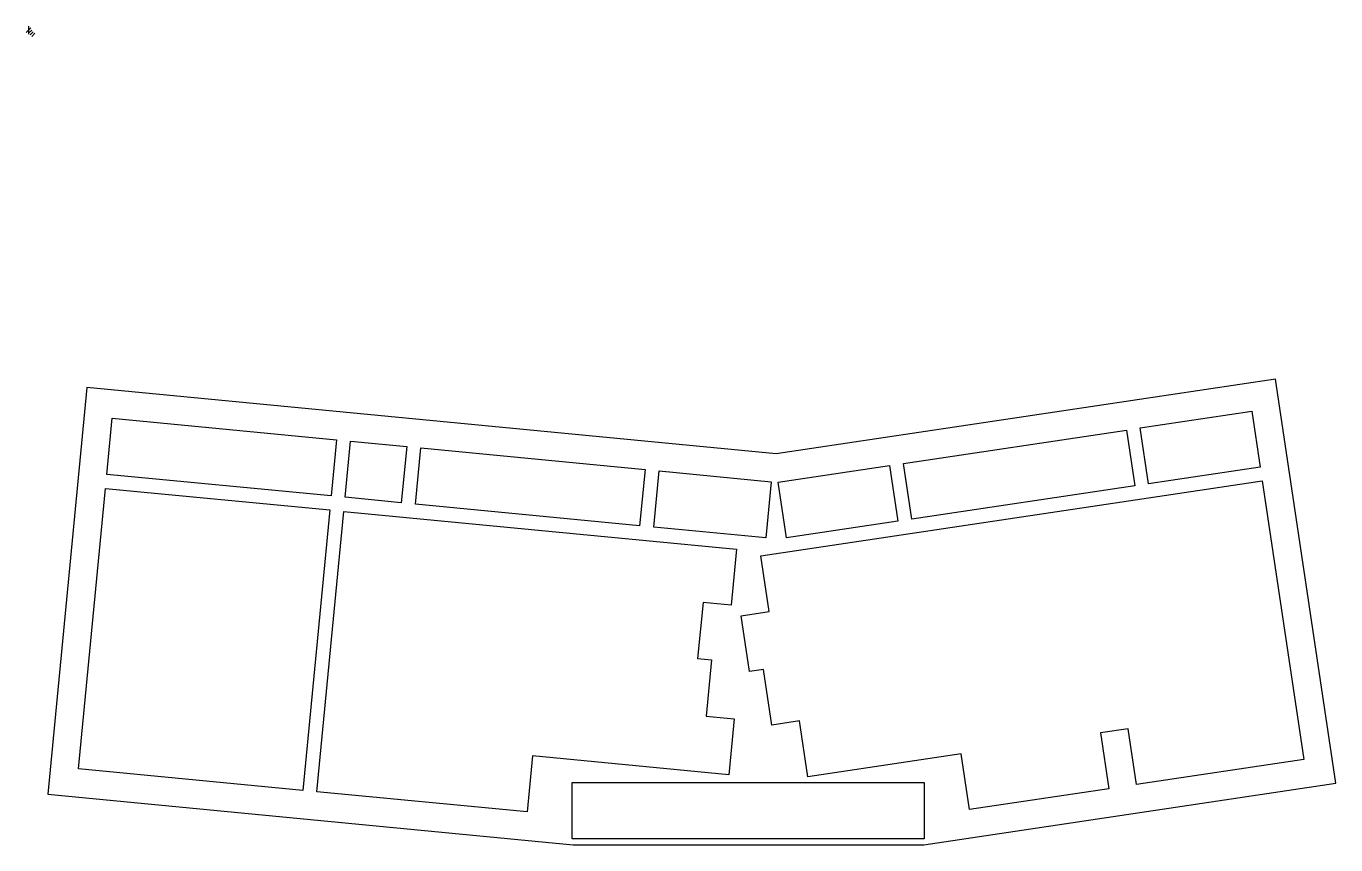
# Model space of a CAD drawing. Extents: x -1 to 442, y 22 to 298.
import ezdxf

# ---------------------------------------------------------------- set-up
doc = ezdxf.new("R2010")
doc.units = 0

msp = doc.modelspace()

# ---------------------------------------------------------------- linework, layer by layer
for p, q in [((421.634, 178.92), (252.804, 153.687)), ((442.047, 42.3296), (421.634, 178.92)), ((421.634, 178.92), (421.634, 178.92)), ((19.7626, 176.127), (6.52724, 38.6332)), ((252.804, 153.687), (19.7626, 176.127)), ((26.5048, 146.771), (28.3305, 165.733)), ((28.3305, 165.733), (104.178, 158.43)), ((28.3305, 165.733), (28.3305, 165.733)), ((375.938, 162.46), (413.62, 168.092)), ((413.62, 168.092), (416.437, 149.252)), ((413.62, 168.092), (413.62, 168.092)), ((295.865, 150.493), (371.229, 161.756)), ((371.229, 161.756), (374.046, 142.916)), ((371.229, 161.756), (371.229, 161.756)), ((378.755, 143.619), (375.938, 162.46)), ((104.178, 158.43), (102.352, 139.468)), ((107.094, 139.011), (108.92, 157.974)), ((108.92, 157.974), (127.882, 156.147)), ((108.92, 157.974), (108.92, 157.974)), ((127.882, 156.147), (126.056, 137.185)), ((130.797, 136.727), (132.623, 155.69)), ((132.623, 155.69), (208.472, 148.387)), ((132.623, 155.69), (132.623, 155.69)), ((102.352, 139.468), (26.5048, 146.771)), ((208.472, 148.387), (206.646, 129.424)), ((211.387, 128.969), (213.263, 147.927)), ((213.263, 147.927), (251.137, 144.279)), ((213.263, 147.927), (213.263, 147.927)), ((253.475, 144.157), (291.155, 149.788)), ((291.155, 149.788), (293.97, 130.948)), ((291.155, 149.788), (291.155, 149.788)), ((298.68, 131.653), (295.865, 150.493)), ((416.437, 149.252), (378.755, 143.619)), ((16.9194, 47.2197), (26.0485, 142.03)), ((26.0485, 142.03), (101.898, 134.726)), ((26.0485, 142.03), (26.0485, 142.03)), ((247.574, 119.198), (417.139, 144.539)), ((251.137, 144.279), (249.312, 125.317)), ((256.29, 125.317), (253.475, 144.157)), ((374.046, 142.916), (298.68, 131.653)), ((417.139, 144.539), (431.218, 50.3373)), ((417.139, 144.539), (417.139, 144.539)), ((126.056, 137.185), (107.094, 139.011)), ((101.898, 134.726), (92.7679, 39.9163)), ((97.5081, 39.4595), (106.631, 134.2)), ((106.631, 134.2), (239.373, 121.488)), ((106.631, 134.2), (106.631, 134.2)), ((206.646, 129.424), (130.797, 136.727)), ((249.312, 125.317), (211.387, 128.969)), ((293.97, 130.948), (256.29, 125.317)), ((239.373, 121.488), (237.547, 102.526)), ((250.389, 100.359), (247.574, 119.198)), ((228.066, 103.44), (226.24, 84.4778)), ((237.547, 102.526), (228.066, 103.44)), ((240.967, 98.9503), (250.389, 100.359)), ((243.783, 80.1096), (240.967, 98.9503)), ((226.24, 84.4778), (230.98, 84.021)), ((230.98, 84.021), (229.155, 65.0589)), ((248.494, 80.8135), (243.783, 80.1096)), ((251.309, 61.9733), (248.494, 80.8135)), ((229.155, 65.0589), (238.638, 64.1458)), ((238.638, 64.1458), (236.812, 45.1836)), ((260.731, 63.3804), (251.309, 61.9733)), ((263.546, 44.5398), (260.731, 63.3804)), ((371.879, 60.73), (362.491, 59.327)), ((362.491, 59.327), (365.275, 40.4821)), ((374.694, 41.8893), (371.879, 60.73)), ((170.443, 51.5739), (168.617, 32.6118)), ((236.812, 45.1836), (170.443, 51.5739)), ((315.359, 52.2829), (263.546, 44.5398)), ((318.174, 33.4423), (315.359, 52.2829)), ((431.218, 50.3373), (374.694, 41.8893)), ((92.7679, 39.9163), (16.9194, 47.2197)), ((183.801, 23.5163), (183.81, 42.5745)), ((183.81, 42.5745), (302.871, 42.5745)), ((183.81, 42.5745), (183.81, 42.5745)), ((302.691, 21.5055), (442.047, 42.3296)), ((302.871, 42.5745), (302.871, 23.5245)), ((365.275, 40.4821), (318.174, 33.4423)), ((6.52724, 38.6332), (184.204, 21.5055)), ((168.617, 32.6118), (97.5081, 39.4595)), ((302.871, 23.5245), (183.801, 23.5163)), ((184.204, 21.5055), (302.691, 21.5055))]:
    msp.add_line(p, q)
at = {"layer": 'Layer 1'}
for p, q in [((0.79375, 297.794), (-0.79375, 296.206)), ((0, 298.323), (0, 295.677)), ((1.05833, 297), (0, 295.94167)), ((1.5875, 296.471), (0.52917, 295.41267)), ((2.11666, 295.942), (1.05833, 294.88367))]:
    msp.add_line(p, q, dxfattribs=at)

doc.saveas('drawing.dxf')
